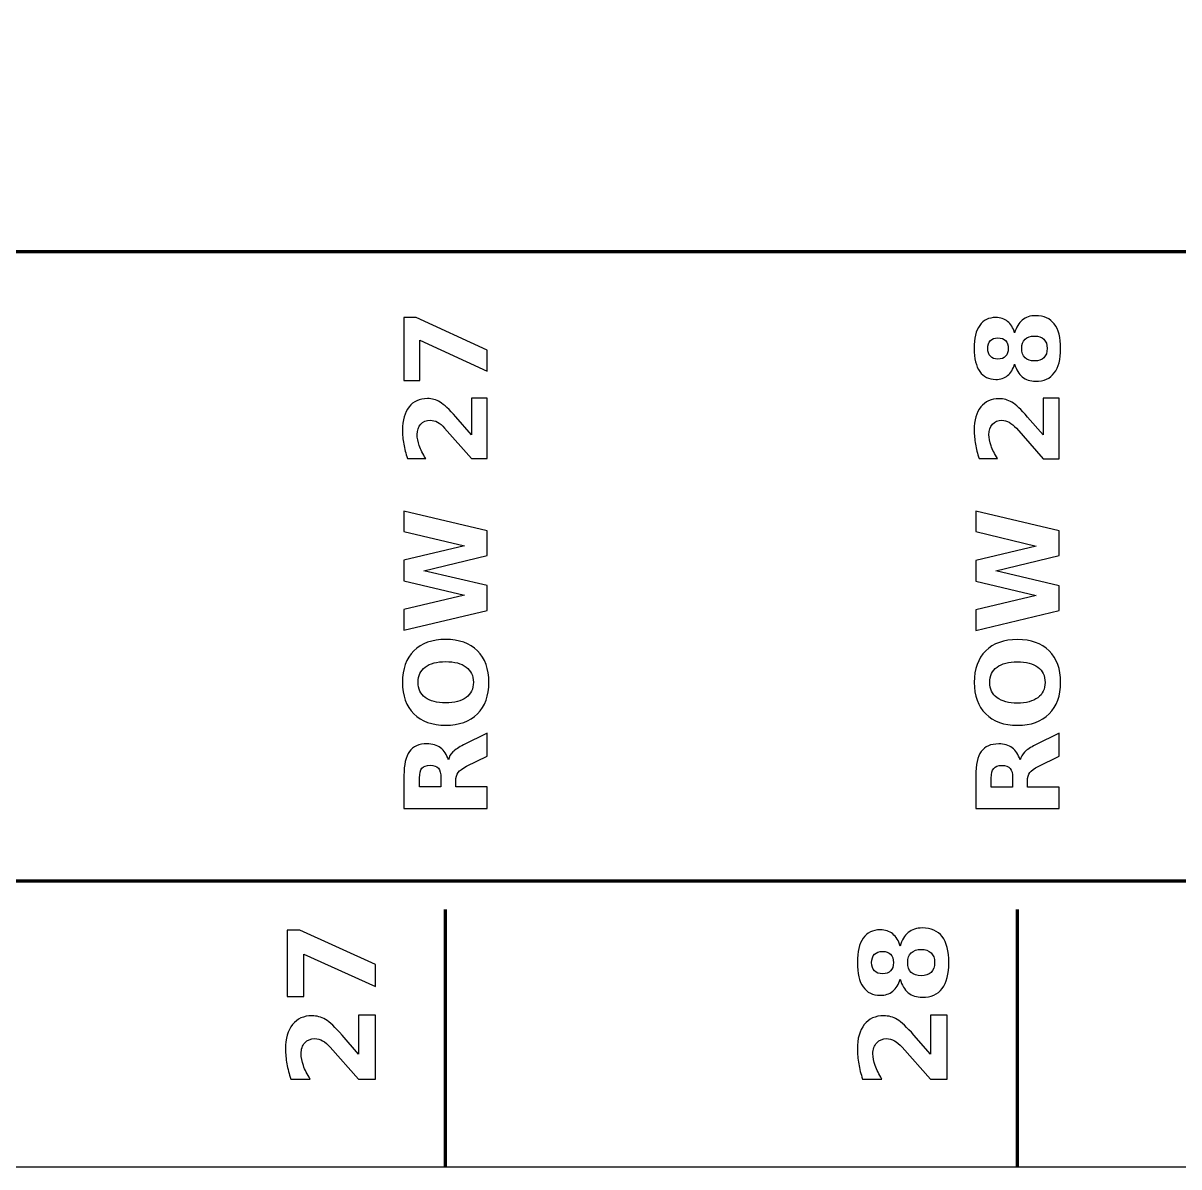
# Model space of a CAD drawing. Header units: centimetres. Extents: x -27.5 to 5.5, y -16.9 to -12.8.
# Drawn here: x -0.546 to 1.476, y -16.85 to -14.85 of the extents above; entities that cross this region are included whole.
import ezdxf

# ---------------------------------------------------------------- set-up
doc = ezdxf.new("R2010")
doc.units = ezdxf.units.CM
doc.header["$MEASUREMENT"] = 0
doc.layers.add('Layer 1', color=7, linetype='Continuous')

msp = doc.modelspace()

# ---------------------------------------------------------------- linework, layer by layer
at = {"layer": 'Layer 1', "color": 7}
msp.add_open_spline([(-27.5, -12.85), (-27.5, -12.85), (5.5, -12.85), (5.5, -12.85), (5.5, -12.85), (5.5, -12.85), (5.5, -16.85), (5.5, -16.85), (5.5, -16.85), (5.5, -16.85), (-27.5, -16.85), (-27.5, -16.85), (-27.5, -16.85), (-27.5, -16.85), (-27.5, -12.85), (-27.5, -12.85)], degree=3, knots=[0, 0, 0, 0, 0.25, 0.25, 0.25, 0.25, 0.5, 0.5, 0.5, 0.5, 0.75, 0.75, 0.75, 0.75, 1, 1, 1, 1], dxfattribs=at)
at = {"layer": 'Layer 1', "color": 250, "lineweight": 100}
msp.add_open_spline([(-26.05684, -16.35), (-26.05684, -16.35), (-26.05684, -15.25), (-26.05684, -15.25), (-26.05684, -15.25), (-26.05684, -15.25), (3.51816, -15.25), (3.51816, -15.25), (3.51816, -15.25), (3.51816, -15.25), (3.51816, -16.35), (3.51816, -16.35), (3.51816, -16.35), (3.51816, -16.35), (-26.05684, -16.35), (-26.05684, -16.35)], degree=3, knots=[0, 0, 0, 0, 0.25, 0.25, 0.25, 0.25, 0.5, 0.5, 0.5, 0.5, 0.75, 0.75, 0.75, 0.75, 1, 1, 1, 1], dxfattribs=at)
at = {"layer": 'Layer 1', "color": 250}
for points, knots in [([(1.18833, -15.44625), (1.18566, -15.45509), (1.18156, -15.46175), (1.17603, -15.46625), (1.17603, -15.46625), (1.17049, -15.47075), (1.16359, -15.47299), (1.15533, -15.47299), (1.15533, -15.47299), (1.14303, -15.47299), (1.13363, -15.46839), (1.12719, -15.45922), (1.12719, -15.45922), (1.12076, -15.45005), (1.11753, -15.43655), (1.11753, -15.41879), (1.11753, -15.41879), (1.11753, -15.40115), (1.12073, -15.38772), (1.12716, -15.37855), (1.12716, -15.37855), (1.13356, -15.36939), (1.14296, -15.36479), (1.15533, -15.36479), (1.15533, -15.36479), (1.16359, -15.36479), (1.17049, -15.36705), (1.17603, -15.37155), (1.17603, -15.37155), (1.18156, -15.37609), (1.18566, -15.38279), (1.18833, -15.39162), (1.18833, -15.39162), (1.19106, -15.38172), (1.19549, -15.37425), (1.20166, -15.36922), (1.20166, -15.36922), (1.20779, -15.36419), (1.21556, -15.36165), (1.22496, -15.36165), (1.22496, -15.36165), (1.23939, -15.36165), (1.25033, -15.36645), (1.25769, -15.37605), (1.25769, -15.37605), (1.26509, -15.38565), (1.26879, -15.39992), (1.26879, -15.41879), (1.26879, -15.41879), (1.26879, -15.43775), (1.26509, -15.45205), (1.25769, -15.46172), (1.25769, -15.46172), (1.25033, -15.47139), (1.23939, -15.47622), (1.22496, -15.47622), (1.22496, -15.47622), (1.21556, -15.47622), (1.20779, -15.47369), (1.20166, -15.46865), (1.20166, -15.46865), (1.19549, -15.46362), (1.19106, -15.45615), (1.18833, -15.44625)], [0, 0, 0, 0, 0.0625, 0.0625, 0.0625, 0.0625, 0.125, 0.125, 0.125, 0.125, 0.1875, 0.1875, 0.1875, 0.1875, 0.25, 0.25, 0.25, 0.25, 0.3125, 0.3125, 0.3125, 0.3125, 0.375, 0.375, 0.375, 0.375, 0.4375, 0.4375, 0.4375, 0.4375, 0.5, 0.5, 0.5, 0.5, 0.5625, 0.5625, 0.5625, 0.5625, 0.625, 0.625, 0.625, 0.625, 0.6875, 0.6875, 0.6875, 0.6875, 0.75, 0.75, 0.75, 0.75, 0.8125, 0.8125, 0.8125, 0.8125, 0.875, 0.875, 0.875, 0.875, 0.9375, 0.9375, 0.9375, 0.9375, 1, 1, 1, 1]), ([(0.12026, -15.47487), (0.12026, -15.47487), (0.12026, -15.36501), (0.12026, -15.36501), (0.12026, -15.36501), (0.12026, -15.36501), (0.14146, -15.36501), (0.14146, -15.36501), (0.14146, -15.36501), (0.14146, -15.36501), (0.26606, -15.42184), (0.26606, -15.42184), (0.26606, -15.42184), (0.26606, -15.42184), (0.26606, -15.45847), (0.26606, -15.45847), (0.26606, -15.45847), (0.26606, -15.45847), (0.14789, -15.40464), (0.14789, -15.40464), (0.14789, -15.40464), (0.14789, -15.40464), (0.14789, -15.47487), (0.14789, -15.47487), (0.14789, -15.47487), (0.14789, -15.47487), (0.12026, -15.47487), (0.12026, -15.47487)], [0, 0, 0, 0, 0.1428571, 0.1428571, 0.1428571, 0.1428571, 0.2857143, 0.2857143, 0.2857143, 0.2857143, 0.4285714, 0.4285714, 0.4285714, 0.4285714, 0.5714286, 0.5714286, 0.5714286, 0.5714286, 0.7142857, 0.7142857, 0.7142857, 0.7142857, 0.8571429, 0.8571429, 0.8571429, 0.8571429, 1, 1, 1, 1]), ([(1.15913, -15.43745), (1.16493, -15.43745), (1.16939, -15.43585), (1.17249, -15.43262), (1.17249, -15.43262), (1.17563, -15.42939), (1.17719, -15.42479), (1.17719, -15.41879), (1.17719, -15.41879), (1.17719, -15.41292), (1.17563, -15.40839), (1.17249, -15.40522), (1.17249, -15.40522), (1.16939, -15.40202), (1.16493, -15.40042), (1.15913, -15.40042), (1.15913, -15.40042), (1.15333, -15.40042), (1.14889, -15.40202), (1.14579, -15.40522), (1.14579, -15.40522), (1.14269, -15.40839), (1.14116, -15.41292), (1.14116, -15.41879), (1.14116, -15.41879), (1.14116, -15.42479), (1.14273, -15.42939), (1.14586, -15.43262), (1.14586, -15.43262), (1.14896, -15.43585), (1.15339, -15.43745), (1.15913, -15.43745)], [0, 0, 0, 0, 0.125, 0.125, 0.125, 0.125, 0.25, 0.25, 0.25, 0.25, 0.375, 0.375, 0.375, 0.375, 0.5, 0.5, 0.5, 0.5, 0.625, 0.625, 0.625, 0.625, 0.75, 0.75, 0.75, 0.75, 0.875, 0.875, 0.875, 0.875, 1, 1, 1, 1]), ([(1.20073, -15.41879), (1.20073, -15.42582), (1.20266, -15.43125), (1.20649, -15.43502), (1.20649, -15.43502), (1.21033, -15.43879), (1.21583, -15.44069), (1.22299, -15.44069), (1.22299, -15.44069), (1.23016, -15.44069), (1.23563, -15.43879), (1.23946, -15.43502), (1.23946, -15.43502), (1.24326, -15.43125), (1.24516, -15.42582), (1.24516, -15.41879), (1.24516, -15.41879), (1.24516, -15.41182), (1.24326, -15.40649), (1.23946, -15.40275), (1.23946, -15.40275), (1.23563, -15.39905), (1.23016, -15.39719), (1.22299, -15.39719), (1.22299, -15.39719), (1.21576, -15.39719), (1.21026, -15.39905), (1.20643, -15.40275), (1.20643, -15.40275), (1.20263, -15.40649), (1.20073, -15.41182), (1.20073, -15.41879)], [0, 0, 0, 0, 0.125, 0.125, 0.125, 0.125, 0.25, 0.25, 0.25, 0.25, 0.375, 0.375, 0.375, 0.375, 0.5, 0.5, 0.5, 0.5, 0.625, 0.625, 0.625, 0.625, 0.75, 0.75, 0.75, 0.75, 0.875, 0.875, 0.875, 0.875, 1, 1, 1, 1]), ([(0.23843, -15.56978), (0.23843, -15.56978), (0.23843, -15.50561), (0.23843, -15.50561), (0.23843, -15.50561), (0.23843, -15.50561), (0.26606, -15.50561), (0.26606, -15.50561), (0.26606, -15.50561), (0.26606, -15.50561), (0.26606, -15.61158), (0.26606, -15.61158), (0.26606, -15.61158), (0.26606, -15.61158), (0.23843, -15.61158), (0.23843, -15.61158), (0.23843, -15.61158), (0.23843, -15.61158), (0.19146, -15.55834), (0.19146, -15.55834), (0.19146, -15.55834), (0.18716, -15.55358), (0.18296, -15.55008), (0.17886, -15.54781), (0.17886, -15.54781), (0.17476, -15.54551), (0.17049, -15.54438), (0.16606, -15.54438), (0.16606, -15.54438), (0.15923, -15.54438), (0.15373, -15.54668), (0.14956, -15.55128), (0.14956, -15.55128), (0.14539, -15.55584), (0.14333, -15.56194), (0.14333, -15.56958), (0.14333, -15.56958), (0.14333, -15.57544), (0.14459, -15.58184), (0.14709, -15.58881), (0.14709, -15.58881), (0.14959, -15.59578), (0.15333, -15.60324), (0.15826, -15.61118), (0.15826, -15.61118), (0.15826, -15.61118), (0.12623, -15.61118), (0.12623, -15.61118), (0.12623, -15.61118), (0.12343, -15.60271), (0.12129, -15.59434), (0.11983, -15.58608), (0.11983, -15.58608), (0.11836, -15.57781), (0.11763, -15.56971), (0.11763, -15.56174), (0.11763, -15.56174), (0.11763, -15.54431), (0.12146, -15.53074), (0.12916, -15.52108), (0.12916, -15.52108), (0.13683, -15.51141), (0.14753, -15.50658), (0.16129, -15.50658), (0.16129, -15.50658), (0.16923, -15.50658), (0.17663, -15.50864), (0.18349, -15.51274), (0.18349, -15.51274), (0.19036, -15.51684), (0.19956, -15.52548), (0.21109, -15.53861), (0.21109, -15.53861), (0.21109, -15.53861), (0.23843, -15.56978), (0.23843, -15.56978)], [0, 0, 0, 0, 0.0526316, 0.0526316, 0.0526316, 0.0526316, 0.1052632, 0.1052632, 0.1052632, 0.1052632, 0.1578947, 0.1578947, 0.1578947, 0.1578947, 0.2105263, 0.2105263, 0.2105263, 0.2105263, 0.2631579, 0.2631579, 0.2631579, 0.2631579, 0.3157895, 0.3157895, 0.3157895, 0.3157895, 0.3684211, 0.3684211, 0.3684211, 0.3684211, 0.4210526, 0.4210526, 0.4210526, 0.4210526, 0.4736842, 0.4736842, 0.4736842, 0.4736842, 0.5263158, 0.5263158, 0.5263158, 0.5263158, 0.5789474, 0.5789474, 0.5789474, 0.5789474, 0.6315789, 0.6315789, 0.6315789, 0.6315789, 0.6842105, 0.6842105, 0.6842105, 0.6842105, 0.7368421, 0.7368421, 0.7368421, 0.7368421, 0.7894737, 0.7894737, 0.7894737, 0.7894737, 0.8421053, 0.8421053, 0.8421053, 0.8421053, 0.8947368, 0.8947368, 0.8947368, 0.8947368, 0.9473684, 0.9473684, 0.9473684, 0.9473684, 1, 1, 1, 1]), ([(1.23833, -15.56996), (1.23833, -15.56996), (1.23833, -15.50579), (1.23833, -15.50579), (1.23833, -15.50579), (1.23833, -15.50579), (1.26596, -15.50579), (1.26596, -15.50579), (1.26596, -15.50579), (1.26596, -15.50579), (1.26596, -15.61176), (1.26596, -15.61176), (1.26596, -15.61176), (1.26596, -15.61176), (1.23833, -15.61176), (1.23833, -15.61176), (1.23833, -15.61176), (1.23833, -15.61176), (1.19136, -15.55852), (1.19136, -15.55852), (1.19136, -15.55852), (1.18706, -15.55376), (1.18286, -15.55026), (1.17876, -15.54799), (1.17876, -15.54799), (1.17466, -15.54569), (1.17039, -15.54456), (1.16596, -15.54456), (1.16596, -15.54456), (1.15913, -15.54456), (1.15363, -15.54686), (1.14946, -15.55146), (1.14946, -15.55146), (1.14529, -15.55602), (1.14323, -15.56212), (1.14323, -15.56976), (1.14323, -15.56976), (1.14323, -15.57562), (1.14449, -15.58202), (1.14699, -15.58899), (1.14699, -15.58899), (1.14949, -15.59596), (1.15323, -15.60342), (1.15816, -15.61136), (1.15816, -15.61136), (1.15816, -15.61136), (1.12613, -15.61136), (1.12613, -15.61136), (1.12613, -15.61136), (1.12333, -15.60289), (1.12119, -15.59452), (1.11973, -15.58626), (1.11973, -15.58626), (1.11826, -15.57799), (1.11753, -15.56989), (1.11753, -15.56192), (1.11753, -15.56192), (1.11753, -15.54449), (1.12136, -15.53092), (1.12906, -15.52126), (1.12906, -15.52126), (1.13673, -15.51159), (1.14743, -15.50676), (1.16119, -15.50676), (1.16119, -15.50676), (1.16913, -15.50676), (1.17653, -15.50882), (1.18339, -15.51292), (1.18339, -15.51292), (1.19026, -15.51702), (1.19946, -15.52566), (1.21099, -15.53879), (1.21099, -15.53879), (1.21099, -15.53879), (1.23833, -15.56996), (1.23833, -15.56996)], [0, 0, 0, 0, 0.0526316, 0.0526316, 0.0526316, 0.0526316, 0.1052632, 0.1052632, 0.1052632, 0.1052632, 0.1578947, 0.1578947, 0.1578947, 0.1578947, 0.2105263, 0.2105263, 0.2105263, 0.2105263, 0.2631579, 0.2631579, 0.2631579, 0.2631579, 0.3157895, 0.3157895, 0.3157895, 0.3157895, 0.3684211, 0.3684211, 0.3684211, 0.3684211, 0.4210526, 0.4210526, 0.4210526, 0.4210526, 0.4736842, 0.4736842, 0.4736842, 0.4736842, 0.5263158, 0.5263158, 0.5263158, 0.5263158, 0.5789474, 0.5789474, 0.5789474, 0.5789474, 0.6315789, 0.6315789, 0.6315789, 0.6315789, 0.6842105, 0.6842105, 0.6842105, 0.6842105, 0.7368421, 0.7368421, 0.7368421, 0.7368421, 0.7894737, 0.7894737, 0.7894737, 0.7894737, 0.8421053, 0.8421053, 0.8421053, 0.8421053, 0.8947368, 0.8947368, 0.8947368, 0.8947368, 0.9473684, 0.9473684, 0.9473684, 0.9473684, 1, 1, 1, 1]), ([(0.12026, -15.91167), (0.12026, -15.91167), (0.12026, -15.87564), (0.12026, -15.87564), (0.12026, -15.87564), (0.12026, -15.87564), (0.22623, -15.85044), (0.22623, -15.85044), (0.22623, -15.85044), (0.22623, -15.85044), (0.12026, -15.82544), (0.12026, -15.82544), (0.12026, -15.82544), (0.12026, -15.82544), (0.12026, -15.78921), (0.12026, -15.78921), (0.12026, -15.78921), (0.12026, -15.78921), (0.22623, -15.76421), (0.22623, -15.76421), (0.22623, -15.76421), (0.22623, -15.76421), (0.12026, -15.73901), (0.12026, -15.73901), (0.12026, -15.73901), (0.12026, -15.73901), (0.12026, -15.70327), (0.12026, -15.70327), (0.12026, -15.70327), (0.12026, -15.70327), (0.26606, -15.73764), (0.26606, -15.73764), (0.26606, -15.73764), (0.26606, -15.73764), (0.26606, -15.78101), (0.26606, -15.78101), (0.26606, -15.78101), (0.26606, -15.78101), (0.15523, -15.80747), (0.15523, -15.80747), (0.15523, -15.80747), (0.15523, -15.80747), (0.26606, -15.83364), (0.26606, -15.83364), (0.26606, -15.83364), (0.26606, -15.83364), (0.26606, -15.87701), (0.26606, -15.87701), (0.26606, -15.87701), (0.26606, -15.87701), (0.12026, -15.91167), (0.12026, -15.91167)], [0, 0, 0, 0, 0.0769231, 0.0769231, 0.0769231, 0.0769231, 0.1538462, 0.1538462, 0.1538462, 0.1538462, 0.2307692, 0.2307692, 0.2307692, 0.2307692, 0.3076923, 0.3076923, 0.3076923, 0.3076923, 0.3846154, 0.3846154, 0.3846154, 0.3846154, 0.4615385, 0.4615385, 0.4615385, 0.4615385, 0.5384615, 0.5384615, 0.5384615, 0.5384615, 0.6153846, 0.6153846, 0.6153846, 0.6153846, 0.6923077, 0.6923077, 0.6923077, 0.6923077, 0.7692308, 0.7692308, 0.7692308, 0.7692308, 0.8461538, 0.8461538, 0.8461538, 0.8461538, 0.9230769, 0.9230769, 0.9230769, 0.9230769, 1, 1, 1, 1]), ([(1.12016, -15.91185), (1.12016, -15.91185), (1.12016, -15.87582), (1.12016, -15.87582), (1.12016, -15.87582), (1.12016, -15.87582), (1.22613, -15.85062), (1.22613, -15.85062), (1.22613, -15.85062), (1.22613, -15.85062), (1.12016, -15.82562), (1.12016, -15.82562), (1.12016, -15.82562), (1.12016, -15.82562), (1.12016, -15.78939), (1.12016, -15.78939), (1.12016, -15.78939), (1.12016, -15.78939), (1.22613, -15.76439), (1.22613, -15.76439), (1.22613, -15.76439), (1.22613, -15.76439), (1.12016, -15.73919), (1.12016, -15.73919), (1.12016, -15.73919), (1.12016, -15.73919), (1.12016, -15.70345), (1.12016, -15.70345), (1.12016, -15.70345), (1.12016, -15.70345), (1.26596, -15.73782), (1.26596, -15.73782), (1.26596, -15.73782), (1.26596, -15.73782), (1.26596, -15.78119), (1.26596, -15.78119), (1.26596, -15.78119), (1.26596, -15.78119), (1.15513, -15.80765), (1.15513, -15.80765), (1.15513, -15.80765), (1.15513, -15.80765), (1.26596, -15.83382), (1.26596, -15.83382), (1.26596, -15.83382), (1.26596, -15.83382), (1.26596, -15.87719), (1.26596, -15.87719), (1.26596, -15.87719), (1.26596, -15.87719), (1.12016, -15.91185), (1.12016, -15.91185)], [0, 0, 0, 0, 0.0769231, 0.0769231, 0.0769231, 0.0769231, 0.1538462, 0.1538462, 0.1538462, 0.1538462, 0.2307692, 0.2307692, 0.2307692, 0.2307692, 0.3076923, 0.3076923, 0.3076923, 0.3076923, 0.3846154, 0.3846154, 0.3846154, 0.3846154, 0.4615385, 0.4615385, 0.4615385, 0.4615385, 0.5384615, 0.5384615, 0.5384615, 0.5384615, 0.6153846, 0.6153846, 0.6153846, 0.6153846, 0.6923077, 0.6923077, 0.6923077, 0.6923077, 0.7692308, 0.7692308, 0.7692308, 0.7692308, 0.8461538, 0.8461538, 0.8461538, 0.8461538, 0.9230769, 0.9230769, 0.9230769, 0.9230769, 1, 1, 1, 1]), ([(0.11763, -16.0027), (0.11763, -15.97927), (0.12433, -15.9609), (0.13776, -15.94764), (0.13776, -15.94764), (0.15116, -15.93434), (0.16969, -15.9277), (0.19329, -15.9277), (0.19329, -15.9277), (0.21686, -15.9277), (0.23536, -15.93434), (0.24876, -15.94764), (0.24876, -15.94764), (0.26219, -15.9609), (0.26889, -15.97927), (0.26889, -16.0027), (0.26889, -16.0027), (0.26889, -16.02607), (0.26219, -16.0444), (0.24876, -16.05774), (0.24876, -16.05774), (0.23536, -16.07104), (0.21686, -16.0777), (0.19329, -16.0777), (0.19329, -16.0777), (0.16969, -16.0777), (0.15116, -16.07104), (0.13776, -16.05774), (0.13776, -16.05774), (0.12433, -16.0444), (0.11763, -16.02607), (0.11763, -16.0027)], [0, 0, 0, 0, 0.125, 0.125, 0.125, 0.125, 0.25, 0.25, 0.25, 0.25, 0.375, 0.375, 0.375, 0.375, 0.5, 0.5, 0.5, 0.5, 0.625, 0.625, 0.625, 0.625, 0.75, 0.75, 0.75, 0.75, 0.875, 0.875, 0.875, 0.875, 1, 1, 1, 1]), ([(1.11753, -16.00288), (1.11753, -15.97945), (1.12423, -15.96108), (1.13766, -15.94782), (1.13766, -15.94782), (1.15106, -15.93452), (1.16959, -15.92788), (1.19319, -15.92788), (1.19319, -15.92788), (1.21676, -15.92788), (1.23526, -15.93452), (1.24866, -15.94782), (1.24866, -15.94782), (1.26209, -15.96108), (1.26879, -15.97945), (1.26879, -16.00288), (1.26879, -16.00288), (1.26879, -16.02625), (1.26209, -16.04458), (1.24866, -16.05792), (1.24866, -16.05792), (1.23526, -16.07122), (1.21676, -16.07788), (1.19319, -16.07788), (1.19319, -16.07788), (1.16959, -16.07788), (1.15106, -16.07122), (1.13766, -16.05792), (1.13766, -16.05792), (1.12423, -16.04458), (1.11753, -16.02625), (1.11753, -16.00288)], [0, 0, 0, 0, 0.125, 0.125, 0.125, 0.125, 0.25, 0.25, 0.25, 0.25, 0.375, 0.375, 0.375, 0.375, 0.5, 0.5, 0.5, 0.5, 0.625, 0.625, 0.625, 0.625, 0.75, 0.75, 0.75, 0.75, 0.875, 0.875, 0.875, 0.875, 1, 1, 1, 1]), ([(0.14486, -16.0027), (0.14486, -16.01417), (0.14909, -16.02304), (0.15756, -16.02937), (0.15756, -16.02937), (0.16603, -16.03567), (0.17793, -16.03884), (0.19329, -16.03884), (0.19329, -16.03884), (0.20863, -16.03884), (0.22049, -16.03567), (0.22896, -16.02937), (0.22896, -16.02937), (0.23743, -16.02304), (0.24166, -16.01417), (0.24166, -16.0027), (0.24166, -16.0027), (0.24166, -15.99117), (0.23743, -15.98227), (0.22896, -15.97594), (0.22896, -15.97594), (0.22049, -15.96964), (0.20863, -15.96647), (0.19329, -15.96647), (0.19329, -15.96647), (0.17793, -15.96647), (0.16603, -15.96964), (0.15756, -15.97594), (0.15756, -15.97594), (0.14909, -15.98227), (0.14486, -15.99117), (0.14486, -16.0027)], [0, 0, 0, 0, 0.125, 0.125, 0.125, 0.125, 0.25, 0.25, 0.25, 0.25, 0.375, 0.375, 0.375, 0.375, 0.5, 0.5, 0.5, 0.5, 0.625, 0.625, 0.625, 0.625, 0.75, 0.75, 0.75, 0.75, 0.875, 0.875, 0.875, 0.875, 1, 1, 1, 1]), ([(1.14476, -16.00288), (1.14476, -16.01435), (1.14899, -16.02322), (1.15746, -16.02955), (1.15746, -16.02955), (1.16593, -16.03585), (1.17783, -16.03902), (1.19319, -16.03902), (1.19319, -16.03902), (1.20853, -16.03902), (1.22039, -16.03585), (1.22886, -16.02955), (1.22886, -16.02955), (1.23733, -16.02322), (1.24156, -16.01435), (1.24156, -16.00288), (1.24156, -16.00288), (1.24156, -15.99135), (1.23733, -15.98245), (1.22886, -15.97612), (1.22886, -15.97612), (1.22039, -15.96982), (1.20853, -15.96665), (1.19319, -15.96665), (1.19319, -15.96665), (1.17783, -15.96665), (1.16593, -15.96982), (1.15746, -15.97612), (1.15746, -15.97612), (1.14899, -15.98245), (1.14476, -15.99135), (1.14476, -16.00288)], [0, 0, 0, 0, 0.125, 0.125, 0.125, 0.125, 0.25, 0.25, 0.25, 0.25, 0.375, 0.375, 0.375, 0.375, 0.5, 0.5, 0.5, 0.5, 0.625, 0.625, 0.625, 0.625, 0.75, 0.75, 0.75, 0.75, 0.875, 0.875, 0.875, 0.875, 1, 1, 1, 1]), ([(0.21089, -16.1857), (0.21089, -16.1857), (0.26606, -16.1857), (0.26606, -16.1857), (0.26606, -16.1857), (0.26606, -16.1857), (0.26606, -16.2233), (0.26606, -16.2233), (0.26606, -16.2233), (0.26606, -16.2233), (0.12026, -16.2233), (0.12026, -16.2233), (0.12026, -16.2233), (0.12026, -16.2233), (0.12026, -16.16587), (0.12026, -16.16587), (0.12026, -16.16587), (0.12026, -16.14667), (0.12349, -16.13257), (0.12993, -16.12364), (0.12993, -16.12364), (0.13636, -16.11467), (0.14656, -16.1102), (0.16049, -16.1102), (0.16049, -16.1102), (0.17013, -16.1102), (0.17806, -16.11254), (0.18423, -16.11717), (0.18423, -16.11717), (0.19043, -16.12184), (0.19499, -16.12887), (0.19793, -16.13824), (0.19793, -16.13824), (0.19909, -16.1331), (0.20173, -16.12847), (0.20586, -16.1244), (0.20586, -16.1244), (0.20999, -16.12034), (0.21626, -16.11624), (0.22466, -16.11207), (0.22466, -16.11207), (0.22466, -16.11207), (0.26606, -16.09164), (0.26606, -16.09164), (0.26606, -16.09164), (0.26606, -16.09164), (0.26606, -16.1317), (0.26606, -16.1317), (0.26606, -16.1317), (0.26606, -16.1317), (0.22983, -16.14947), (0.22983, -16.14947), (0.22983, -16.14947), (0.22256, -16.15304), (0.21756, -16.15667), (0.21489, -16.16037), (0.21489, -16.16037), (0.21223, -16.16404), (0.21089, -16.16894), (0.21089, -16.17507), (0.21089, -16.17507), (0.21089, -16.17507), (0.21089, -16.1857), (0.21089, -16.1857)], [0, 0, 0, 0, 0.0625, 0.0625, 0.0625, 0.0625, 0.125, 0.125, 0.125, 0.125, 0.1875, 0.1875, 0.1875, 0.1875, 0.25, 0.25, 0.25, 0.25, 0.3125, 0.3125, 0.3125, 0.3125, 0.375, 0.375, 0.375, 0.375, 0.4375, 0.4375, 0.4375, 0.4375, 0.5, 0.5, 0.5, 0.5, 0.5625, 0.5625, 0.5625, 0.5625, 0.625, 0.625, 0.625, 0.625, 0.6875, 0.6875, 0.6875, 0.6875, 0.75, 0.75, 0.75, 0.75, 0.8125, 0.8125, 0.8125, 0.8125, 0.875, 0.875, 0.875, 0.875, 0.9375, 0.9375, 0.9375, 0.9375, 1, 1, 1, 1]), ([(1.21079, -16.18588), (1.21079, -16.18588), (1.26596, -16.18588), (1.26596, -16.18588), (1.26596, -16.18588), (1.26596, -16.18588), (1.26596, -16.22348), (1.26596, -16.22348), (1.26596, -16.22348), (1.26596, -16.22348), (1.12016, -16.22348), (1.12016, -16.22348), (1.12016, -16.22348), (1.12016, -16.22348), (1.12016, -16.16605), (1.12016, -16.16605), (1.12016, -16.16605), (1.12016, -16.14685), (1.12339, -16.13275), (1.12983, -16.12382), (1.12983, -16.12382), (1.13626, -16.11485), (1.14646, -16.11038), (1.16039, -16.11038), (1.16039, -16.11038), (1.17003, -16.11038), (1.17796, -16.11272), (1.18413, -16.11735), (1.18413, -16.11735), (1.19033, -16.12202), (1.19489, -16.12905), (1.19783, -16.13842), (1.19783, -16.13842), (1.19899, -16.13328), (1.20163, -16.12865), (1.20576, -16.12458), (1.20576, -16.12458), (1.20989, -16.12052), (1.21616, -16.11642), (1.22456, -16.11225), (1.22456, -16.11225), (1.22456, -16.11225), (1.26596, -16.09182), (1.26596, -16.09182), (1.26596, -16.09182), (1.26596, -16.09182), (1.26596, -16.13188), (1.26596, -16.13188), (1.26596, -16.13188), (1.26596, -16.13188), (1.22973, -16.14965), (1.22973, -16.14965), (1.22973, -16.14965), (1.22246, -16.15322), (1.21746, -16.15685), (1.21479, -16.16055), (1.21479, -16.16055), (1.21213, -16.16422), (1.21079, -16.16912), (1.21079, -16.17525), (1.21079, -16.17525), (1.21079, -16.17525), (1.21079, -16.18588), (1.21079, -16.18588)], [0, 0, 0, 0, 0.0625, 0.0625, 0.0625, 0.0625, 0.125, 0.125, 0.125, 0.125, 0.1875, 0.1875, 0.1875, 0.1875, 0.25, 0.25, 0.25, 0.25, 0.3125, 0.3125, 0.3125, 0.3125, 0.375, 0.375, 0.375, 0.375, 0.4375, 0.4375, 0.4375, 0.4375, 0.5, 0.5, 0.5, 0.5, 0.5625, 0.5625, 0.5625, 0.5625, 0.625, 0.625, 0.625, 0.625, 0.6875, 0.6875, 0.6875, 0.6875, 0.75, 0.75, 0.75, 0.75, 0.8125, 0.8125, 0.8125, 0.8125, 0.875, 0.875, 0.875, 0.875, 0.9375, 0.9375, 0.9375, 0.9375, 1, 1, 1, 1]), ([(0.18493, -16.16987), (0.18493, -16.162), (0.18346, -16.15634), (0.18053, -16.15294), (0.18053, -16.15294), (0.17759, -16.1495), (0.17276, -16.1478), (0.16606, -16.1478), (0.16606, -16.1478), (0.15943, -16.1478), (0.15466, -16.1495), (0.15179, -16.15294), (0.15179, -16.15294), (0.14893, -16.15634), (0.14749, -16.162), (0.14749, -16.16987), (0.14749, -16.16987), (0.14749, -16.16987), (0.14749, -16.1857), (0.14749, -16.1857), (0.14749, -16.1857), (0.14749, -16.1857), (0.18493, -16.1857), (0.18493, -16.1857), (0.18493, -16.1857), (0.18493, -16.1857), (0.18493, -16.16987), (0.18493, -16.16987)], [0, 0, 0, 0, 0.1428571, 0.1428571, 0.1428571, 0.1428571, 0.2857143, 0.2857143, 0.2857143, 0.2857143, 0.4285714, 0.4285714, 0.4285714, 0.4285714, 0.5714286, 0.5714286, 0.5714286, 0.5714286, 0.7142857, 0.7142857, 0.7142857, 0.7142857, 0.8571429, 0.8571429, 0.8571429, 0.8571429, 1, 1, 1, 1]), ([(1.18483, -16.17005), (1.18483, -16.16218), (1.18336, -16.15652), (1.18043, -16.15312), (1.18043, -16.15312), (1.17749, -16.14968), (1.17266, -16.14798), (1.16596, -16.14798), (1.16596, -16.14798), (1.15933, -16.14798), (1.15456, -16.14968), (1.15169, -16.15312), (1.15169, -16.15312), (1.14883, -16.15652), (1.14739, -16.16218), (1.14739, -16.17005), (1.14739, -16.17005), (1.14739, -16.17005), (1.14739, -16.18588), (1.14739, -16.18588), (1.14739, -16.18588), (1.14739, -16.18588), (1.18483, -16.18588), (1.18483, -16.18588), (1.18483, -16.18588), (1.18483, -16.18588), (1.18483, -16.17005), (1.18483, -16.17005)], [0, 0, 0, 0, 0.1428571, 0.1428571, 0.1428571, 0.1428571, 0.2857143, 0.2857143, 0.2857143, 0.2857143, 0.4285714, 0.4285714, 0.4285714, 0.4285714, 0.5714286, 0.5714286, 0.5714286, 0.5714286, 0.7142857, 0.7142857, 0.7142857, 0.7142857, 0.8571429, 0.8571429, 0.8571429, 0.8571429, 1, 1, 1, 1]), ([(0.98814, -16.52172), (0.98531, -16.53107), (0.98098, -16.53813), (0.97512, -16.54289), (0.97512, -16.54289), (0.96926, -16.54765), (0.96196, -16.55002), (0.95321, -16.55002), (0.95321, -16.55002), (0.94019, -16.55002), (0.93025, -16.54515), (0.92344, -16.53545), (0.92344, -16.53545), (0.91663, -16.52574), (0.91321, -16.51146), (0.91321, -16.49265), (0.91321, -16.49265), (0.91321, -16.47399), (0.91659, -16.45977), (0.9234, -16.45007), (0.9234, -16.45007), (0.93017, -16.44037), (0.94012, -16.4355), (0.95321, -16.4355), (0.95321, -16.4355), (0.96196, -16.4355), (0.96926, -16.4379), (0.97512, -16.44266), (0.97512, -16.44266), (0.98098, -16.44746), (0.98531, -16.45455), (0.98814, -16.4639), (0.98814, -16.4639), (0.99103, -16.45342), (0.99572, -16.44552), (1.00225, -16.44019), (1.00225, -16.44019), (1.00874, -16.43487), (1.01696, -16.43219), (1.02691, -16.43219), (1.02691, -16.43219), (1.04218, -16.43219), (1.05375, -16.43727), (1.06155, -16.44743), (1.06155, -16.44743), (1.06938, -16.45759), (1.0733, -16.47269), (1.0733, -16.49265), (1.0733, -16.49265), (1.0733, -16.51273), (1.06938, -16.52786), (1.06155, -16.53809), (1.06155, -16.53809), (1.05375, -16.54832), (1.04218, -16.55344), (1.02691, -16.55344), (1.02691, -16.55344), (1.01696, -16.55344), (1.00874, -16.55076), (1.00225, -16.54543), (1.00225, -16.54543), (0.99572, -16.5401), (0.99103, -16.5322), (0.98814, -16.52172)], [0, 0, 0, 0, 0.0625, 0.0625, 0.0625, 0.0625, 0.125, 0.125, 0.125, 0.125, 0.1875, 0.1875, 0.1875, 0.1875, 0.25, 0.25, 0.25, 0.25, 0.3125, 0.3125, 0.3125, 0.3125, 0.375, 0.375, 0.375, 0.375, 0.4375, 0.4375, 0.4375, 0.4375, 0.5, 0.5, 0.5, 0.5, 0.5625, 0.5625, 0.5625, 0.5625, 0.625, 0.625, 0.625, 0.625, 0.6875, 0.6875, 0.6875, 0.6875, 0.75, 0.75, 0.75, 0.75, 0.8125, 0.8125, 0.8125, 0.8125, 0.875, 0.875, 0.875, 0.875, 0.9375, 0.9375, 0.9375, 0.9375, 1, 1, 1, 1]), ([(-0.08401, -16.5522), (-0.08401, -16.5522), (-0.08401, -16.43593), (-0.08401, -16.43593), (-0.08401, -16.43593), (-0.08401, -16.43593), (-0.06157, -16.43593), (-0.06157, -16.43593), (-0.06157, -16.43593), (-0.06157, -16.43593), (0.0703, -16.49608), (0.0703, -16.49608), (0.0703, -16.49608), (0.0703, -16.49608), (0.0703, -16.53485), (0.0703, -16.53485), (0.0703, -16.53485), (0.0703, -16.53485), (-0.05476, -16.47787), (-0.05476, -16.47787), (-0.05476, -16.47787), (-0.05476, -16.47787), (-0.05476, -16.5522), (-0.05476, -16.5522), (-0.05476, -16.5522), (-0.05476, -16.5522), (-0.08401, -16.5522), (-0.08401, -16.5522)], [0, 0, 0, 0, 0.1428571, 0.1428571, 0.1428571, 0.1428571, 0.2857143, 0.2857143, 0.2857143, 0.2857143, 0.4285714, 0.4285714, 0.4285714, 0.4285714, 0.5714286, 0.5714286, 0.5714286, 0.5714286, 0.7142857, 0.7142857, 0.7142857, 0.7142857, 0.8571429, 0.8571429, 0.8571429, 0.8571429, 1, 1, 1, 1]), ([(0.95723, -16.51241), (0.96337, -16.51241), (0.9681, -16.51072), (0.97138, -16.50729), (0.97138, -16.50729), (0.9747, -16.50387), (0.97635, -16.499), (0.97635, -16.49265), (0.97635, -16.49265), (0.97635, -16.48644), (0.9747, -16.48165), (0.97138, -16.4783), (0.97138, -16.4783), (0.9681, -16.47491), (0.96337, -16.47322), (0.95723, -16.47322), (0.95723, -16.47322), (0.95109, -16.47322), (0.9464, -16.47491), (0.94312, -16.4783), (0.94312, -16.4783), (0.93984, -16.48165), (0.93822, -16.48644), (0.93822, -16.49265), (0.93822, -16.49265), (0.93822, -16.499), (0.93988, -16.50387), (0.94319, -16.50729), (0.94319, -16.50729), (0.94647, -16.51072), (0.95117, -16.51241), (0.95723, -16.51241)], [0, 0, 0, 0, 0.125, 0.125, 0.125, 0.125, 0.25, 0.25, 0.25, 0.25, 0.375, 0.375, 0.375, 0.375, 0.5, 0.5, 0.5, 0.5, 0.625, 0.625, 0.625, 0.625, 0.75, 0.75, 0.75, 0.75, 0.875, 0.875, 0.875, 0.875, 1, 1, 1, 1]), ([(1.00126, -16.49265), (1.00126, -16.5001), (1.00331, -16.50585), (1.00736, -16.50983), (1.00736, -16.50983), (1.01142, -16.51382), (1.01724, -16.51583), (1.02483, -16.51583), (1.02483, -16.51583), (1.03241, -16.51583), (1.0382, -16.51382), (1.04225, -16.50983), (1.04225, -16.50983), (1.04628, -16.50585), (1.04829, -16.5001), (1.04829, -16.49265), (1.04829, -16.49265), (1.04829, -16.48528), (1.04628, -16.47964), (1.04225, -16.47568), (1.04225, -16.47568), (1.0382, -16.47177), (1.03241, -16.46979), (1.02483, -16.46979), (1.02483, -16.46979), (1.01717, -16.46979), (1.01135, -16.47177), (1.00729, -16.47568), (1.00729, -16.47568), (1.00327, -16.47964), (1.00126, -16.48528), (1.00126, -16.49265)], [0, 0, 0, 0, 0.125, 0.125, 0.125, 0.125, 0.25, 0.25, 0.25, 0.25, 0.375, 0.375, 0.375, 0.375, 0.5, 0.5, 0.5, 0.5, 0.625, 0.625, 0.625, 0.625, 0.75, 0.75, 0.75, 0.75, 0.875, 0.875, 0.875, 0.875, 1, 1, 1, 1]), ([(0.04105, -16.65264), (0.04105, -16.65264), (0.04105, -16.58473), (0.04105, -16.58473), (0.04105, -16.58473), (0.04105, -16.58473), (0.0703, -16.58473), (0.0703, -16.58473), (0.0703, -16.58473), (0.0703, -16.58473), (0.0703, -16.69688), (0.0703, -16.69688), (0.0703, -16.69688), (0.0703, -16.69688), (0.04105, -16.69688), (0.04105, -16.69688), (0.04105, -16.69688), (0.04105, -16.69688), (-0.00865, -16.64054), (-0.00865, -16.64054), (-0.00865, -16.64054), (-0.0132, -16.6355), (-0.01765, -16.63179), (-0.02199, -16.6294), (-0.02199, -16.6294), (-0.02633, -16.62696), (-0.03084, -16.62576), (-0.03553, -16.62576), (-0.03553, -16.62576), (-0.04277, -16.62576), (-0.04859, -16.6282), (-0.053, -16.63306), (-0.053, -16.63306), (-0.05741, -16.6379), (-0.05959, -16.64435), (-0.05959, -16.65243), (-0.05959, -16.65243), (-0.05959, -16.65864), (-0.05825, -16.66541), (-0.05561, -16.67279), (-0.05561, -16.67279), (-0.05296, -16.68016), (-0.04901, -16.68806), (-0.04379, -16.69646), (-0.04379, -16.69646), (-0.04379, -16.69646), (-0.07769, -16.69646), (-0.07769, -16.69646), (-0.07769, -16.69646), (-0.08066, -16.6875), (-0.08291, -16.67864), (-0.08447, -16.66989), (-0.08447, -16.66989), (-0.08602, -16.66115), (-0.08679, -16.65257), (-0.08679, -16.64414), (-0.08679, -16.64414), (-0.08679, -16.62569), (-0.08274, -16.61133), (-0.07459, -16.6011), (-0.07459, -16.6011), (-0.06647, -16.59087), (-0.05515, -16.58576), (-0.04058, -16.58576), (-0.04058, -16.58576), (-0.03218, -16.58576), (-0.02435, -16.58794), (-0.01708, -16.59228), (-0.01708, -16.59228), (-0.00982, -16.59662), (-0.00008, -16.60576), (0.01213, -16.61966), (0.01213, -16.61966), (0.01213, -16.61966), (0.04105, -16.65264), (0.04105, -16.65264)], [0, 0, 0, 0, 0.0526316, 0.0526316, 0.0526316, 0.0526316, 0.1052632, 0.1052632, 0.1052632, 0.1052632, 0.1578947, 0.1578947, 0.1578947, 0.1578947, 0.2105263, 0.2105263, 0.2105263, 0.2105263, 0.2631579, 0.2631579, 0.2631579, 0.2631579, 0.3157895, 0.3157895, 0.3157895, 0.3157895, 0.3684211, 0.3684211, 0.3684211, 0.3684211, 0.4210526, 0.4210526, 0.4210526, 0.4210526, 0.4736842, 0.4736842, 0.4736842, 0.4736842, 0.5263158, 0.5263158, 0.5263158, 0.5263158, 0.5789474, 0.5789474, 0.5789474, 0.5789474, 0.6315789, 0.6315789, 0.6315789, 0.6315789, 0.6842105, 0.6842105, 0.6842105, 0.6842105, 0.7368421, 0.7368421, 0.7368421, 0.7368421, 0.7894737, 0.7894737, 0.7894737, 0.7894737, 0.8421053, 0.8421053, 0.8421053, 0.8421053, 0.8947368, 0.8947368, 0.8947368, 0.8947368, 0.9473684, 0.9473684, 0.9473684, 0.9473684, 1, 1, 1, 1]), ([(1.04105, -16.65264), (1.04105, -16.65264), (1.04105, -16.58473), (1.04105, -16.58473), (1.04105, -16.58473), (1.04105, -16.58473), (1.0703, -16.58473), (1.0703, -16.58473), (1.0703, -16.58473), (1.0703, -16.58473), (1.0703, -16.69688), (1.0703, -16.69688), (1.0703, -16.69688), (1.0703, -16.69688), (1.04105, -16.69688), (1.04105, -16.69688), (1.04105, -16.69688), (1.04105, -16.69688), (0.99135, -16.64054), (0.99135, -16.64054), (0.99135, -16.64054), (0.9868, -16.6355), (0.98235, -16.63179), (0.97801, -16.6294), (0.97801, -16.6294), (0.97367, -16.62696), (0.96916, -16.62576), (0.96447, -16.62576), (0.96447, -16.62576), (0.95723, -16.62576), (0.95141, -16.6282), (0.947, -16.63306), (0.947, -16.63306), (0.94259, -16.6379), (0.94041, -16.64435), (0.94041, -16.65243), (0.94041, -16.65243), (0.94041, -16.65864), (0.94175, -16.66541), (0.94439, -16.67279), (0.94439, -16.67279), (0.94704, -16.68016), (0.95099, -16.68806), (0.95621, -16.69646), (0.95621, -16.69646), (0.95621, -16.69646), (0.92231, -16.69646), (0.92231, -16.69646), (0.92231, -16.69646), (0.91934, -16.6875), (0.91709, -16.67864), (0.91553, -16.66989), (0.91553, -16.66989), (0.91398, -16.66115), (0.91321, -16.65257), (0.91321, -16.64414), (0.91321, -16.64414), (0.91321, -16.62569), (0.91726, -16.61133), (0.92541, -16.6011), (0.92541, -16.6011), (0.93353, -16.59087), (0.94485, -16.58576), (0.95942, -16.58576), (0.95942, -16.58576), (0.96782, -16.58576), (0.97565, -16.58794), (0.98292, -16.59228), (0.98292, -16.59228), (0.99018, -16.59662), (0.99992, -16.60576), (1.01213, -16.61966), (1.01213, -16.61966), (1.01213, -16.61966), (1.04105, -16.65264), (1.04105, -16.65264)], [0, 0, 0, 0, 0.0526316, 0.0526316, 0.0526316, 0.0526316, 0.1052632, 0.1052632, 0.1052632, 0.1052632, 0.1578947, 0.1578947, 0.1578947, 0.1578947, 0.2105263, 0.2105263, 0.2105263, 0.2105263, 0.2631579, 0.2631579, 0.2631579, 0.2631579, 0.3157895, 0.3157895, 0.3157895, 0.3157895, 0.3684211, 0.3684211, 0.3684211, 0.3684211, 0.4210526, 0.4210526, 0.4210526, 0.4210526, 0.4736842, 0.4736842, 0.4736842, 0.4736842, 0.5263158, 0.5263158, 0.5263158, 0.5263158, 0.5789474, 0.5789474, 0.5789474, 0.5789474, 0.6315789, 0.6315789, 0.6315789, 0.6315789, 0.6842105, 0.6842105, 0.6842105, 0.6842105, 0.7368421, 0.7368421, 0.7368421, 0.7368421, 0.7894737, 0.7894737, 0.7894737, 0.7894737, 0.8421053, 0.8421053, 0.8421053, 0.8421053, 0.8947368, 0.8947368, 0.8947368, 0.8947368, 0.9473684, 0.9473684, 0.9473684, 0.9473684, 1, 1, 1, 1])]:
    msp.add_open_spline(points, degree=3, knots=knots, dxfattribs=at)
at = {"layer": 'Layer 1', "color": 250, "lineweight": 106}
for points in [[(0.19316, -16.85), (0.19316, -16.85), (0.19314, -16.40001), (0.19314, -16.40001)], [(1.19316, -16.85), (1.19316, -16.85), (1.19314, -16.40001), (1.19314, -16.40001)]]:
    msp.add_open_spline(points, degree=3, dxfattribs=at)

doc.saveas('drawing.dxf')
